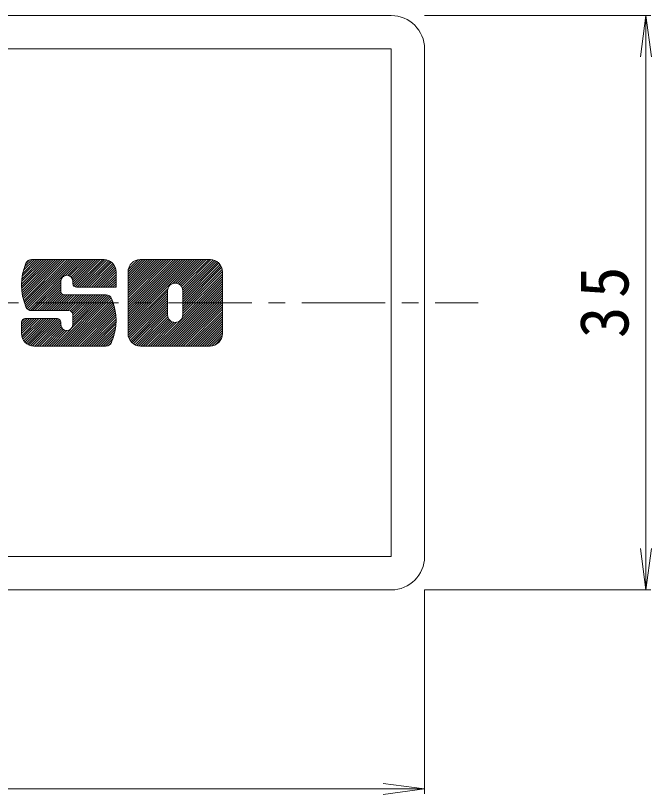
# Model space of a CAD drawing. Units: millimetres on the paper. Extents: x -47 to 65, y -394 to 78.
# Drawn here: x -5.22 to 32.96, y 27.82 to 74.61 of the extents above; entities that cross this region are included whole.
import ezdxf

# ---------------------------------------------------------------- set-up
doc = ezdxf.new("R2010")
doc.units = ezdxf.units.MM
doc.linetypes.add('CHAIN1', pattern=[8, 5, -1, 1, -1])
for name, color, linetype, lineweight in [('0-0_通り芯', 6, 'Continuous', 9), ('0-2_仕上', 3, 'Continuous', 9), ('0-4_その他', 7, 'Continuous', 9)]:
    doc.layers.add(name, color=color, linetype=linetype, lineweight=lineweight)
doc.styles.add('ＭＳ ゴシック', font='')
doc.styles.get('ＭＳ ゴシック').set_extended_font_data('MS Gothic')

msp = doc.modelspace()

# ---------------------------------------------------------------- linework, layer by layer
at = {"layer": '0-0_通り芯'}
for p, q in [((17.338, 74.608), (-10.662, 74.608)), ((17.338, 72.608), (-10.662, 72.608)), ((17.338, 72.608), (17.338, 57.358)), ((19.338, 72.608), (19.338, 57.358)), ((17.338, 42.108), (17.338, 57.358)), ((19.338, 42.108), (19.338, 57.358)), ((17.338, 42.108), (-10.662, 42.108)), ((17.338, 40.108), (-10.662, 40.108))]:
    msp.add_line(p, q, dxfattribs=at)
at = {"layer": '0-0_通り芯', "linetype": 'CHAIN1'}
msp.add_line((-44.037, 57.358), (22.562, 57.358), dxfattribs=at)
at = {"layer": '0-0_通り芯'}
for centre, start, end in [((17.338, 72.608), 0, 90), ((17.338, 42.108), 270, 0)]:
    msp.add_arc(centre, 2, start, end, dxfattribs=at)
at = {"layer": '0-2_仕上'}
for p, q in [((-4.86, 58.34), (-3.242, 59.958)), ((-4.86, 58.481), (-3.383, 59.958)), ((-4.854, 58.204), (-3.1, 59.958)), ((-4.854, 58.628), (-3.525, 59.958)), ((-4.843, 58.074), (-2.959, 59.958)), ((-4.841, 58.783), (-3.666, 59.958)), ((-4.827, 57.948), (-2.818, 59.958)), ((-4.819, 58.946), (-3.808, 59.958)), ((-4.808, 57.826), (-2.676, 59.958)), ((-4.787, 59.119), (-3.949, 59.958)), ((-4.784, 57.708), (-2.535, 59.958)), ((-4.757, 57.593), (-2.393, 59.958)), ((-4.742, 59.306), (-4.09, 59.958)), ((-4.727, 57.482), (-2.252, 59.958)), ((-4.694, 57.374), (-2.11, 59.958)), ((-4.68, 59.51), (-4.232, 59.958)), ((-4.658, 57.269), (-1.969, 59.958)), ((-4.618, 57.167), (-1.828, 59.958)), ((-4.592, 59.739), (-4.406, 59.925)), ((-4.575, 57.069), (-1.686, 59.958)), ((-4.513, 56.99), (-1.545, 59.958)), ((-4.432, 56.929), (-1.403, 59.958)), ((-2.221, 58.999), (-1.262, 59.958)), ((-2.077, 59.001), (-1.121, 59.958)), ((-1.972, 58.965), (-0.979, 59.958)), ((-1.89, 58.906), (-0.838, 59.958)), ((-1.827, 58.827), (-0.696, 59.958)), ((-1.787, 58.726), (-0.555, 59.958)), ((-1.777, 58.594), (-0.413, 59.958)), ((-1.771, 58.459), (-0.272, 59.958)), ((-1.723, 58.365), (-0.131, 59.958)), ((-1.642, 58.305), (0.011, 59.958)), ((-1.519, 58.287), (0.148, 59.954)), ((-1.377, 58.287), (0.267, 59.931)), ((-1.236, 58.287), (0.372, 59.894)), ((1.535, 55.966), (5.526, 59.958)), ((1.535, 56.108), (5.385, 59.958)), ((1.535, 56.249), (5.243, 59.958)), ((1.535, 56.391), (5.102, 59.958)), ((1.535, 56.532), (4.961, 59.958)), ((1.535, 56.673), (4.819, 59.958)), ((1.535, 56.815), (4.678, 59.958)), ((1.535, 56.956), (4.536, 59.958)), ((1.535, 57.098), (4.395, 59.958)), ((1.535, 57.239), (4.253, 59.958)), ((1.535, 57.381), (4.112, 59.958)), ((1.535, 57.522), (3.971, 59.958)), ((1.535, 57.663), (3.829, 59.958)), ((1.535, 57.805), (3.688, 59.958)), ((1.535, 57.946), (3.546, 59.958)), ((1.535, 58.088), (3.405, 59.958)), ((1.535, 58.229), (3.264, 59.958)), ((1.535, 58.371), (3.122, 59.958)), ((1.535, 58.512), (2.981, 59.958)), ((1.535, 58.653), (2.839, 59.958)), ((1.535, 58.795), (2.698, 59.958)), ((1.535, 58.936), (2.556, 59.958)), ((1.535, 59.078), (2.415, 59.958)), ((1.535, 59.219), (2.274, 59.958)), ((1.553, 59.379), (2.114, 59.939)), ((4.228, 58.518), (5.668, 59.958)), ((4.39, 58.539), (5.809, 59.958)), ((4.509, 58.516), (5.951, 59.958)), ((4.606, 58.471), (6.092, 59.958)), ((4.685, 58.409), (6.233, 59.958)), ((4.749, 58.331), (6.375, 59.958)), ((4.795, 58.237), (6.514, 59.955)), ((4.82, 58.12), (6.635, 59.935)), ((4.821, 57.98), (6.742, 59.9)), ((-1.094, 58.287), (0.464, 59.845)), ((-0.953, 58.287), (0.547, 59.786)), ((-0.812, 58.287), (0.619, 59.717)), ((-0.67, 58.287), (0.682, 59.639)), ((-0.529, 58.287), (0.735, 59.55)), ((-0.387, 58.287), (0.776, 59.45)), ((1.659, 59.626), (1.867, 59.834)), ((4.821, 57.838), (6.836, 59.853)), ((4.821, 57.697), (6.919, 59.795)), ((4.821, 57.556), (6.993, 59.727)), ((4.821, 57.414), (7.057, 59.65)), ((4.821, 57.273), (7.111, 59.563)), ((4.821, 57.131), (7.154, 59.465)), ((-0.246, 58.287), (0.804, 59.337)), ((-0.104, 58.287), (0.815, 59.206)), ((0.037, 58.287), (0.815, 59.064)), ((4.821, 56.99), (7.185, 59.353)), ((4.821, 56.849), (7.198, 59.225)), ((4.821, 56.707), (7.198, 59.083)), ((-4.328, 56.891), (-2.501, 58.718)), ((-4.194, 56.884), (-2.51, 58.568)), ((0.178, 58.287), (0.815, 58.923)), ((0.32, 58.287), (0.815, 58.781)), ((0.461, 58.287), (0.815, 58.64)), ((0.603, 58.287), (0.815, 58.499)), ((3.156, 54.759), (7.198, 58.801)), ((3.298, 54.759), (7.198, 58.659)), ((3.439, 54.759), (7.198, 58.518)), ((4.816, 56.56), (7.198, 58.942)), ((-4.053, 56.884), (-2.51, 58.427)), ((-3.912, 56.884), (-2.51, 58.286)), ((-3.77, 56.884), (-2.51, 58.144)), ((0.744, 58.287), (0.815, 58.357)), ((1.535, 55.825), (3.933, 58.223)), ((1.535, 55.684), (3.911, 58.06)), ((3.58, 54.759), (7.198, 58.376)), ((3.722, 54.759), (7.198, 58.235)), ((3.863, 54.759), (7.198, 58.093)), ((-3.629, 56.884), (-2.505, 58.008)), ((-3.487, 56.884), (-2.459, 57.912)), ((-3.346, 56.884), (-2.378, 57.851)), ((-3.205, 56.884), (-2.257, 57.832)), ((-3.063, 56.884), (-2.115, 57.832)), ((-2.922, 56.884), (-1.974, 57.832)), ((-2.783, 54.759), (0.282, 57.824)), ((-2.78, 56.884), (-1.832, 57.832)), ((-2.642, 54.759), (0.385, 57.786)), ((-2.639, 56.884), (-1.691, 57.832)), ((-2.501, 54.759), (0.466, 57.726)), ((-2.497, 56.884), (-1.549, 57.832)), ((-2.359, 54.759), (0.528, 57.647)), ((-2.356, 56.884), (-1.408, 57.832)), ((-2.218, 54.759), (0.572, 57.549)), ((-2.215, 56.884), (-1.267, 57.832)), ((-2.073, 56.884), (-1.125, 57.832)), ((-1.943, 56.873), (-0.984, 57.832)), ((-1.861, 55.823), (0.148, 57.832)), ((-1.855, 56.819), (-0.842, 57.832)), ((-1.801, 56.732), (-0.701, 57.832)), ((-1.789, 56.036), (0.006, 57.832)), ((-1.789, 56.178), (-0.135, 57.832)), ((-1.789, 56.319), (-0.277, 57.832)), ((-1.789, 56.461), (-0.418, 57.832)), ((-1.789, 56.602), (-0.559, 57.832)), ((1.535, 55.542), (3.911, 57.918)), ((1.541, 55.407), (3.911, 57.777)), ((1.566, 55.29), (3.911, 57.636)), ((4.005, 54.759), (7.198, 57.952)), ((4.146, 54.759), (7.198, 57.811)), ((4.288, 54.759), (7.198, 57.669)), ((-2.076, 54.759), (0.611, 57.447)), ((-1.935, 54.759), (0.648, 57.342)), ((-1.794, 54.759), (0.681, 57.234)), ((-1.652, 54.759), (0.711, 57.123)), ((1.605, 55.188), (3.911, 57.494)), ((1.655, 55.097), (3.911, 57.353)), ((1.716, 55.016), (3.911, 57.211)), ((4.429, 54.759), (7.198, 57.528)), ((4.57, 54.759), (7.198, 57.386)), ((4.712, 54.759), (7.198, 57.245)), ((4.853, 54.759), (7.198, 57.103)), ((-1.511, 54.759), (0.738, 57.008)), ((-1.369, 54.759), (0.762, 56.89)), ((-1.228, 54.759), (0.781, 56.768)), ((-1.086, 54.759), (0.797, 56.642)), ((1.786, 54.945), (3.911, 57.07)), ((1.866, 54.883), (3.911, 56.928)), ((1.956, 54.832), (3.911, 56.787)), ((2.058, 54.792), (3.911, 56.646)), ((4.995, 54.759), (7.198, 56.962)), ((5.136, 54.759), (7.198, 56.821)), ((5.278, 54.759), (7.198, 56.679)), ((-4.861, 55.51), (-3.955, 56.416)), ((-4.861, 55.652), (-4.096, 56.416)), ((-4.861, 55.793), (-4.238, 56.416)), ((-4.861, 55.935), (-4.379, 56.416)), ((-4.861, 56.076), (-4.521, 56.416)), ((-4.859, 56.219), (-4.664, 56.415)), ((-4.85, 55.379), (-3.814, 56.416)), ((-4.822, 55.266), (-3.672, 56.416)), ((-4.781, 55.166), (-3.531, 56.416)), ((-4.728, 55.078), (-3.389, 56.416)), ((-4.665, 54.999), (-3.248, 56.416)), ((-4.592, 54.93), (-3.107, 56.416)), ((-4.51, 54.871), (-2.965, 56.416)), ((-4.418, 54.822), (-2.824, 56.416)), ((-4.313, 54.785), (-2.685, 56.413)), ((-4.194, 54.763), (-2.586, 56.371)), ((-4.056, 54.759), (-2.521, 56.294)), ((-3.915, 54.759), (-2.497, 56.177)), ((-0.945, 54.759), (0.808, 56.512)), ((-0.804, 54.759), (0.814, 56.376)), ((-0.662, 54.759), (0.814, 56.235)), ((2.174, 54.766), (3.926, 56.519)), ((2.308, 54.759), (3.965, 56.417)), ((2.449, 54.759), (4.023, 56.333)), ((2.591, 54.759), (4.097, 56.266)), ((2.732, 54.759), (4.187, 56.214)), ((2.873, 54.759), (4.297, 56.183)), ((3.015, 54.759), (4.439, 56.183)), ((5.419, 54.759), (7.198, 56.538)), ((5.56, 54.759), (7.198, 56.396)), ((5.702, 54.759), (7.198, 56.255)), ((-3.773, 54.759), (-2.497, 56.036)), ((-3.632, 54.759), (-2.476, 55.916)), ((-3.491, 54.759), (-2.426, 55.824)), ((-3.349, 54.759), (-2.355, 55.753)), ((-3.208, 54.759), (-2.263, 55.704)), ((-3.066, 54.759), (-2.143, 55.683)), ((-2.925, 54.759), (-1.929, 55.755)), ((-0.521, 54.759), (0.808, 56.088)), ((-0.379, 54.759), (0.795, 55.933)), ((-0.238, 54.759), (0.773, 55.77)), ((5.843, 54.759), (7.198, 56.114)), ((5.985, 54.759), (7.198, 55.972)), ((6.126, 54.759), (7.198, 55.831)), ((6.268, 54.759), (7.198, 55.689)), ((-0.096, 54.759), (0.741, 55.597)), ((0.045, 54.759), (0.696, 55.41)), ((6.409, 54.759), (7.198, 55.548)), ((6.557, 54.766), (7.191, 55.399)), ((0.186, 54.759), (0.633, 55.206)), ((0.361, 54.793), (0.545, 54.976)), ((6.755, 54.822), (7.134, 55.202))]:
    msp.add_line(p, q, dxfattribs=at)
at = {"layer": '0-2_仕上', "color": 7}
for p, q in [((0.072, 59.958), (-4.253, 59.958)), ((6.455, 59.958), (2.278, 59.958)), ((0.815, 59.215), (0.815, 58.287)), ((1.535, 55.502), (1.535, 59.215)), ((7.198, 59.215), (7.198, 55.502)), ((-2.51, 58.054), (-2.51, 58.641)), ((-1.777, 58.509), (-1.777, 58.641)), ((-1.554, 58.287), (0.815, 58.287)), ((3.911, 56.632), (3.911, 58.084)), ((4.821, 56.632), (4.821, 58.084)), ((-2.287, 57.832), (0.207, 57.832)), ((-2.012, 56.884), (-4.253, 56.884)), ((-1.789, 56.661), (-1.789, 56.037)), ((-4.861, 56.193), (-4.861, 55.502)), ((-4.638, 56.416), (-2.72, 56.416)), ((-2.497, 56.193), (-2.497, 56.037)), ((0.207, 54.759), (-4.118, 54.759)), ((6.455, 54.759), (2.278, 54.759))]:
    msp.add_line(p, q, dxfattribs=at)
for centre, radius, start, end in [((-4.253, 59.586), 0.371, 90, 157.1011), ((0.072, 59.215), 0.743, 0, 90), ((2.278, 59.215), 0.743, 90, 180), ((6.455, 59.215), 0.743, 0, 90), ((-1.494, 58.421), 3.367, 157.1011, 202.8989), ((-2.143, 58.641), 0.367, 0, 180), ((-1.554, 58.509), 0.223, 180, 270), ((4.366, 58.084), 0.455, 0, 180), ((-2.287, 58.054), 0.223, 180, 270), ((0.207, 57.46), 0.371, 22.908, 90), ((-2.55, 56.295), 3.364, 337.092, 22.908), ((-4.253, 57.255), 0.371, 202.8989, 270), ((-2.012, 56.661), 0.223, 0, 90), ((4.366, 56.632), 0.455, 180, 0), ((-4.638, 56.193), 0.223, 90, 180), ((-2.72, 56.193), 0.223, 0, 90), ((-2.143, 56.037), 0.354, 180, 0), ((-4.118, 55.502), 0.743, 180, 270), ((2.278, 55.502), 0.743, 180, 270), ((6.455, 55.502), 0.743, 270, 0), ((0.207, 55.13), 0.371, 270, 337.092)]:
    msp.add_arc(centre, radius, start, end, dxfattribs=at)
at = {"layer": '0-4_その他'}
for p, q in [((32.929, 74.608), (19.338, 74.608)), ((32.629, 74.608), (32.303, 72.13)), ((32.629, 40.108), (32.629, 74.608)), ((32.629, 74.608), (32.956, 72.13)), ((32.629, 40.108), (32.303, 42.587)), ((32.629, 40.108), (32.956, 42.587)), ((32.929, 40.108), (19.338, 40.108)), ((19.338, 27.848), (19.338, 40.108)), ((-40.662, 28.148), (19.338, 28.148)), ((19.338, 28.148), (16.859, 28.474)), ((19.338, 28.148), (16.859, 27.822))]:
    msp.add_line(p, q, dxfattribs=at)

# ---------------------------------------------------------------- texts
at = {"layer": '0-4_その他', "color": 2, "insert": (31.629, 55.233), "char_height": 2.933, "attachment_point": 7, "rotation": 90, "style": 'ＭＳ ゴシック'}
msp.add_mtext('\\T1.27;\\W0.95;35', dxfattribs=at)

doc.saveas('drawing.dxf')
